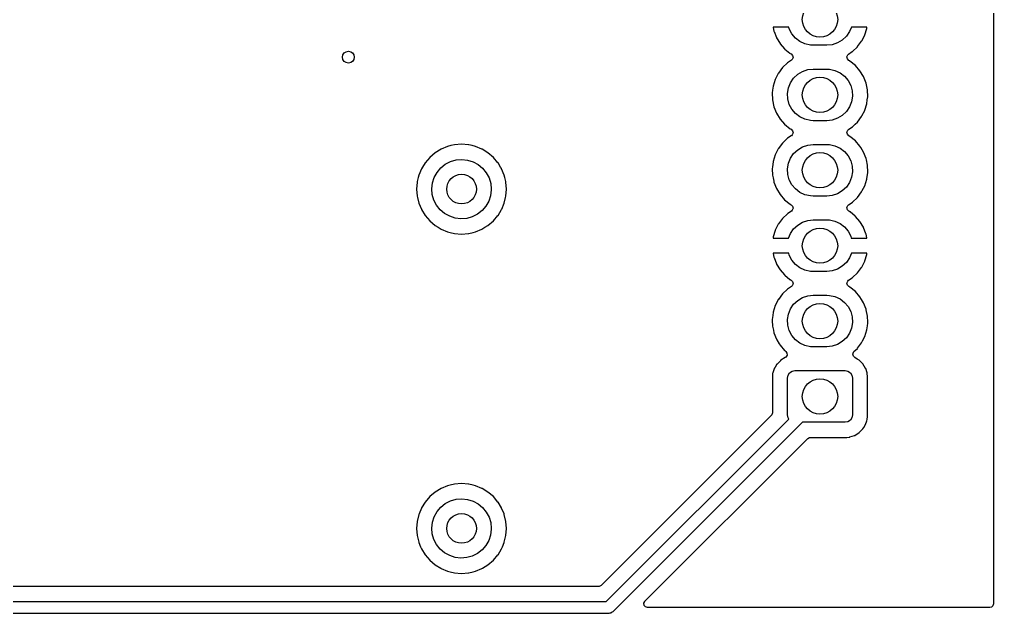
# Model space of a CAD drawing. Extents: x 61 to 228, y -146 to -45.
# Drawn here: x 195.3 to 228.09, y -145.74 to -125.73 of the extents above; entities that cross this region are included whole.
import ezdxf

# ---------------------------------------------------------------- set-up
doc = ezdxf.new("R2010")
doc.units = 0
doc.layers.add('BLACK', color=7, linetype='CONTINUOUS')

msp = doc.modelspace()

# ---------------------------------------------------------------- linework, layer by layer
at = {"layer": 'BLACK', "linetype": 'CONTINUOUS'}
for p, q in [((228.091, -46.9365), (228.091, -145.415)), ((220.675, -125.988), (220.673, -125.999)), ((220.673, -125.999), (220.699, -126.122)), ((220.688, -125.984), (220.675, -125.988)), ((221.198, -125.984), (220.688, -125.984)), ((220.699, -126.122), (220.702, -126.132)), ((220.702, -126.132), (220.784, -126.34)), ((221.216, -126.05), (221.198, -125.984)), ((221.304, -126.216), (221.216, -126.05)), ((221.425, -126.36), (221.304, -126.216)), ((223.243, -126.138), (223.138, -126.294)), ((223.305, -125.984), (223.243, -126.138)), ((223.814, -125.984), (223.305, -125.984)), ((223.758, -126.245), (223.824, -126.032)), ((223.827, -125.988), (223.814, -125.984)), ((223.824, -126.032), (223.826, -126.022)), ((223.826, -126.022), (223.829, -126.002)), ((223.829, -126.002), (223.827, -125.988)), ((220.784, -126.34), (220.789, -126.349)), ((220.789, -126.349), (220.905, -126.54)), ((220.905, -126.54), (220.911, -126.549)), ((220.911, -126.549), (221.057, -126.717)), ((221.574, -126.474), (221.425, -126.36)), ((221.745, -126.554), (221.574, -126.474)), ((221.928, -126.595), (221.745, -126.554)), ((222.84, -126.52), (222.662, -126.58)), ((223.001, -126.423), (222.84, -126.52)), ((223.138, -126.294), (223.001, -126.423)), ((223.514, -126.642), (223.647, -126.463)), ((223.647, -126.463), (223.653, -126.454)), ((223.653, -126.454), (223.754, -126.255)), ((223.754, -126.255), (223.758, -126.245)), ((221.057, -126.717), (221.065, -126.725)), ((221.065, -126.725), (221.238, -126.866)), ((221.238, -126.866), (221.246, -126.872)), ((221.246, -126.872), (221.279, -126.891)), ((222.025, -126.6), (221.928, -126.595)), ((222.475, -126.6), (222.025, -126.6)), ((222.662, -126.58), (222.475, -126.6)), ((223.213, -126.894), (223.337, -126.811)), ((223.337, -126.811), (223.345, -126.804)), ((223.345, -126.804), (223.507, -126.65)), ((223.507, -126.65), (223.514, -126.642)), ((221.158, -127.192), (220.989, -127.353)), ((221.22, -127.15), (221.158, -127.192)), ((221.287, -127.105), (221.22, -127.15)), ((221.279, -126.891), (221.328, -126.942)), ((221.316, -127.078), (221.287, -127.105)), ((221.342, -127.012), (221.316, -127.078)), ((221.328, -126.942), (221.342, -127.012)), ((223.158, -126.988), (223.184, -126.922)), ((223.172, -127.057), (223.158, -126.988)), ((223.221, -127.108), (223.172, -127.057)), ((223.184, -126.922), (223.213, -126.894)), ((223.254, -127.127), (223.221, -127.108)), ((223.259, -127.13), (223.254, -127.127)), ((223.254, -127.127), (223.254, -127.127)), ((223.44, -127.278), (223.259, -127.13)), ((220.989, -127.353), (220.849, -127.541)), ((221.499, -127.577), (221.66, -127.48)), ((221.66, -127.48), (221.838, -127.42)), ((221.838, -127.42), (222.025, -127.4)), ((222.025, -127.4), (222.475, -127.4)), ((222.475, -127.4), (222.572, -127.405)), ((222.572, -127.405), (222.755, -127.446)), ((222.755, -127.446), (222.926, -127.526)), ((222.926, -127.526), (223.075, -127.64)), ((223.593, -127.455), (223.44, -127.278)), ((223.714, -127.655), (223.593, -127.455)), ((220.743, -127.749), (220.674, -127.973)), ((220.789, -127.66), (220.743, -127.749)), ((220.847, -127.546), (220.789, -127.66)), ((220.849, -127.541), (220.847, -127.546)), ((220.847, -127.546), (220.847, -127.546)), ((221.187, -128.036), (221.257, -127.862)), ((221.257, -127.862), (221.362, -127.706)), ((221.362, -127.706), (221.499, -127.577)), ((223.075, -127.64), (223.196, -127.784)), ((223.196, -127.784), (223.284, -127.95)), ((223.8, -127.872), (223.714, -127.655)), ((220.656, -128.107), (220.643, -128.205)), ((220.673, -127.978), (220.656, -128.107)), ((220.674, -127.973), (220.673, -127.978)), ((220.673, -127.978), (220.673, -127.978)), ((221.156, -128.221), (221.187, -128.036)), ((223.284, -127.95), (223.334, -128.131)), ((223.334, -128.131), (223.344, -128.319)), ((223.848, -128.101), (223.8, -127.872)), ((223.857, -128.335), (223.848, -128.101)), ((220.643, -128.205), (220.652, -128.439)), ((220.652, -128.439), (220.7, -128.668)), ((221.166, -128.409), (221.156, -128.221)), ((221.216, -128.59), (221.166, -128.409)), ((223.313, -128.504), (223.243, -128.678)), ((223.344, -128.319), (223.313, -128.504)), ((223.826, -128.567), (223.843, -128.439)), ((223.843, -128.439), (223.856, -128.34)), ((223.856, -128.34), (223.857, -128.335)), ((223.856, -128.34), (223.856, -128.34)), ((220.7, -128.668), (220.786, -128.885)), ((221.304, -128.756), (221.216, -128.59)), ((221.425, -128.9), (221.304, -128.756)), ((223.138, -128.834), (223.001, -128.963)), ((223.243, -128.678), (223.138, -128.834)), ((223.664, -128.974), (223.754, -128.795)), ((223.754, -128.795), (223.757, -128.79)), ((223.754, -128.795), (223.754, -128.795)), ((223.757, -128.79), (223.826, -128.567)), ((220.786, -128.885), (220.907, -129.085)), ((220.907, -129.085), (221.06, -129.262)), ((221.574, -129.014), (221.425, -128.9)), ((221.745, -129.094), (221.574, -129.014)), ((221.928, -129.135), (221.745, -129.094)), ((222.025, -129.14), (221.928, -129.135)), ((222.475, -129.14), (222.025, -129.14)), ((222.662, -129.12), (222.475, -129.14)), ((222.84, -129.06), (222.662, -129.12)), ((223.001, -128.963), (222.84, -129.06)), ((223.511, -129.187), (223.651, -128.999)), ((223.651, -128.999), (223.664, -128.974)), ((221.06, -129.262), (221.241, -129.41)), ((221.241, -129.41), (221.246, -129.413)), ((221.246, -129.413), (221.246, -129.413)), ((221.246, -129.413), (221.279, -129.431)), ((221.279, -129.431), (221.328, -129.482)), ((221.328, -129.482), (221.342, -129.552)), ((223.158, -129.528), (223.184, -129.462)), ((223.184, -129.462), (223.213, -129.435)), ((223.213, -129.435), (223.255, -129.407)), ((223.255, -129.407), (223.342, -129.348)), ((223.342, -129.348), (223.358, -129.333)), ((223.358, -129.333), (223.432, -129.262)), ((223.432, -129.262), (223.511, -129.187)), ((221.158, -129.732), (220.989, -129.893)), ((221.281, -129.649), (221.158, -129.732)), ((221.287, -129.645), (221.281, -129.649)), ((221.316, -129.618), (221.287, -129.645)), ((221.342, -129.552), (221.316, -129.618)), ((223.172, -129.598), (223.158, -129.528)), ((223.221, -129.649), (223.172, -129.598)), ((223.254, -129.667), (223.221, -129.649)), ((223.259, -129.67), (223.254, -129.667)), ((223.254, -129.667), (223.254, -129.667)), ((223.44, -129.818), (223.259, -129.67)), ((223.593, -129.995), (223.44, -129.818)), ((209.494, -130.099), (209.3, -130.218)), ((209.498, -130.097), (209.494, -130.099)), ((209.503, -130.095), (209.498, -130.097)), ((209.713, -130.008), (209.503, -130.095)), ((209.503, -130.095), (209.503, -130.095)), ((209.717, -130.006), (209.713, -130.008)), ((209.713, -130.008), (209.713, -130.008)), ((209.825, -129.98), (209.717, -130.006)), ((209.943, -129.952), (209.825, -129.98)), ((209.948, -129.95), (209.943, -129.952)), ((209.943, -129.952), (209.943, -129.952)), ((210.185, -129.932), (209.948, -129.95)), ((210.422, -129.95), (210.185, -129.932)), ((210.427, -129.952), (210.422, -129.95)), ((210.545, -129.98), (210.427, -129.952)), ((210.427, -129.952), (210.427, -129.952)), ((210.653, -130.006), (210.545, -129.98)), ((210.657, -130.008), (210.653, -130.006)), ((210.867, -130.095), (210.657, -130.008)), ((210.657, -130.008), (210.657, -130.008)), ((210.872, -130.097), (210.867, -130.095)), ((210.867, -130.095), (210.867, -130.095)), ((210.876, -130.099), (210.872, -130.097)), ((211.07, -130.218), (210.876, -130.099)), ((220.847, -130.086), (220.789, -130.2)), ((220.849, -130.081), (220.847, -130.086)), ((220.847, -130.086), (220.847, -130.086)), ((220.947, -129.95), (220.849, -130.081)), ((220.986, -129.898), (220.947, -129.95)), ((220.989, -129.893), (220.986, -129.898)), ((221.362, -130.246), (221.499, -130.117)), ((221.499, -130.117), (221.66, -130.02)), ((221.66, -130.02), (221.838, -129.96)), ((221.838, -129.96), (222.025, -129.94)), ((222.025, -129.94), (222.475, -129.94)), ((222.475, -129.94), (222.572, -129.945)), ((222.572, -129.945), (222.755, -129.986)), ((222.755, -129.986), (222.926, -130.066)), ((222.926, -130.066), (223.075, -130.18)), ((223.596, -129.999), (223.593, -129.995)), ((223.624, -130.047), (223.596, -129.999)), ((223.596, -129.999), (223.596, -129.999)), ((223.714, -130.195), (223.624, -130.047)), ((209.115, -130.375), (208.961, -130.556)), ((209.296, -130.221), (209.115, -130.375)), ((209.3, -130.218), (209.296, -130.221)), ((209.3, -130.218), (209.3, -130.218)), ((209.81, -130.518), (209.998, -130.463)), ((209.998, -130.463), (210.192, -130.445)), ((210.192, -130.445), (210.386, -130.465)), ((210.386, -130.465), (210.573, -130.523)), ((211.074, -130.221), (211.07, -130.218)), ((211.07, -130.218), (211.07, -130.218)), ((211.255, -130.375), (211.074, -130.221)), ((211.409, -130.556), (211.255, -130.375)), ((220.743, -130.29), (220.674, -130.513)), ((220.789, -130.2), (220.743, -130.29)), ((221.187, -130.576), (221.257, -130.402)), ((221.257, -130.402), (221.362, -130.246)), ((223.075, -130.18), (223.196, -130.324)), ((223.196, -130.324), (223.284, -130.49)), ((223.284, -130.49), (223.334, -130.671)), ((223.8, -130.412), (223.714, -130.195)), ((223.801, -130.418), (223.8, -130.412)), ((223.811, -130.462), (223.801, -130.418)), ((223.801, -130.418), (223.801, -130.418)), ((223.848, -130.641), (223.811, -130.462)), ((208.835, -130.763), (208.748, -130.973)), ((208.837, -130.758), (208.835, -130.763)), ((208.835, -130.763), (208.835, -130.763)), ((208.873, -130.7), (208.837, -130.758)), ((208.958, -130.56), (208.873, -130.7)), ((208.961, -130.556), (208.958, -130.56)), ((208.958, -130.56), (208.958, -130.56)), ((209.36, -130.88), (209.485, -130.731)), ((209.485, -130.731), (209.637, -130.608)), ((209.637, -130.608), (209.81, -130.518)), ((210.573, -130.523), (210.744, -130.616)), ((210.744, -130.616), (210.895, -130.74)), ((210.895, -130.74), (211.018, -130.892)), ((211.412, -130.56), (211.409, -130.556)), ((211.497, -130.7), (211.412, -130.56)), ((211.412, -130.56), (211.412, -130.56)), ((211.525, -130.745), (211.497, -130.7)), ((211.533, -130.758), (211.525, -130.745)), ((211.535, -130.763), (211.533, -130.758)), ((211.622, -130.973), (211.535, -130.763)), ((211.535, -130.763), (211.535, -130.763)), ((220.649, -130.7), (220.643, -130.745)), ((220.643, -130.745), (220.643, -130.75)), ((220.643, -130.75), (220.644, -130.763)), ((220.643, -130.75), (220.643, -130.75)), ((220.644, -130.763), (220.652, -130.979)), ((220.673, -130.518), (220.649, -130.7)), ((220.674, -130.513), (220.673, -130.518)), ((220.673, -130.518), (220.673, -130.518)), ((221.156, -130.761), (221.187, -130.576)), ((221.166, -130.949), (221.156, -130.761)), ((223.334, -130.671), (223.344, -130.859)), ((223.857, -130.875), (223.848, -130.641)), ((208.727, -131.058), (208.695, -131.187)), ((208.746, -130.977), (208.727, -131.058)), ((208.748, -130.973), (208.746, -130.977)), ((209.207, -131.237), (209.266, -131.051)), ((209.266, -131.051), (209.36, -130.88)), ((211.018, -130.892), (211.11, -131.064)), ((211.11, -131.064), (211.166, -131.251)), ((211.624, -130.977), (211.622, -130.973)), ((211.643, -131.058), (211.624, -130.977)), ((211.675, -131.187), (211.643, -131.058)), ((220.652, -130.979), (220.669, -131.063)), ((220.669, -131.063), (220.694, -131.182)), ((221.216, -131.13), (221.166, -130.949)), ((221.304, -131.296), (221.216, -131.13)), ((223.313, -131.044), (223.243, -131.218)), ((223.344, -130.859), (223.313, -131.044)), ((223.757, -131.331), (223.826, -131.107)), ((223.826, -131.107), (223.827, -131.102)), ((223.827, -131.102), (223.856, -130.88)), ((223.856, -130.88), (223.857, -130.875)), ((223.856, -130.88), (223.856, -130.88)), ((208.69, -131.208), (208.672, -131.445)), ((208.672, -131.445), (208.69, -131.682)), ((208.695, -131.187), (208.69, -131.208)), ((209.185, -131.431), (209.207, -131.237)), ((209.201, -131.626), (209.185, -131.431)), ((211.185, -131.473), (211.16, -131.667)), ((211.166, -131.251), (211.185, -131.445)), ((211.185, -131.445), (211.185, -131.473)), ((211.68, -131.208), (211.675, -131.187)), ((211.698, -131.445), (211.68, -131.208)), ((211.68, -131.682), (211.698, -131.445)), ((220.694, -131.182), (220.7, -131.208)), ((220.7, -131.208), (220.786, -131.425)), ((220.786, -131.425), (220.907, -131.625)), ((221.425, -131.44), (221.304, -131.296)), ((221.574, -131.554), (221.425, -131.44)), ((223.138, -131.374), (223.001, -131.503)), ((223.243, -131.218), (223.138, -131.374)), ((223.675, -131.491), (223.754, -131.335)), ((223.754, -131.335), (223.757, -131.331)), ((223.754, -131.335), (223.754, -131.335)), ((208.69, -131.682), (208.692, -131.687)), ((208.692, -131.687), (208.692, -131.687)), ((208.692, -131.687), (208.702, -131.73)), ((208.702, -131.73), (208.746, -131.913)), ((209.255, -131.813), (209.201, -131.626)), ((211.16, -131.667), (211.099, -131.852)), ((211.624, -131.913), (211.668, -131.73)), ((211.668, -131.73), (211.678, -131.687)), ((211.678, -131.687), (211.68, -131.682)), ((211.678, -131.687), (211.678, -131.687)), ((220.907, -131.625), (221.06, -131.802)), ((221.745, -131.634), (221.574, -131.554)), ((221.928, -131.675), (221.745, -131.634)), ((222.025, -131.68), (221.928, -131.675)), ((222.475, -131.68), (222.025, -131.68)), ((222.662, -131.66), (222.475, -131.68)), ((222.84, -131.6), (222.662, -131.66)), ((223.001, -131.503), (222.84, -131.6)), ((223.342, -131.888), (223.511, -131.727)), ((223.511, -131.727), (223.651, -131.539)), ((223.651, -131.539), (223.675, -131.491)), ((208.746, -131.913), (208.748, -131.917)), ((208.748, -131.917), (208.748, -131.917)), ((208.748, -131.917), (208.832, -132.121)), ((208.832, -132.121), (208.837, -132.132)), ((209.344, -131.987), (209.255, -131.813)), ((209.466, -132.14), (209.344, -131.987)), ((211.002, -132.021), (210.875, -132.169)), ((211.099, -131.852), (211.002, -132.021)), ((211.533, -132.132), (211.538, -132.121)), ((211.538, -132.121), (211.622, -131.917)), ((211.622, -131.917), (211.624, -131.913)), ((211.622, -131.917), (211.622, -131.917)), ((221.06, -131.802), (221.241, -131.95)), ((221.241, -131.95), (221.246, -131.953)), ((221.246, -131.953), (221.246, -131.953)), ((221.246, -131.953), (221.279, -131.972)), ((221.279, -131.972), (221.328, -132.023)), ((221.342, -132.092), (221.316, -132.158)), ((221.328, -132.023), (221.342, -132.092)), ((223.158, -132.068), (223.184, -132.002)), ((223.172, -132.138), (223.158, -132.068)), ((223.184, -132.002), (223.213, -131.975)), ((223.213, -131.975), (223.299, -131.917)), ((223.299, -131.917), (223.342, -131.888)), ((208.837, -132.132), (208.839, -132.136)), ((208.839, -132.136), (208.958, -132.33)), ((208.958, -132.33), (208.958, -132.33)), ((208.958, -132.33), (208.961, -132.334)), ((208.961, -132.334), (209.115, -132.515)), ((209.614, -132.266), (209.466, -132.14)), ((209.785, -132.361), (209.614, -132.266)), ((209.97, -132.422), (209.785, -132.361)), ((210.164, -132.445), (209.97, -132.422)), ((210.359, -132.43), (210.164, -132.445)), ((210.547, -132.377), (210.359, -132.43)), ((210.721, -132.289), (210.547, -132.377)), ((210.875, -132.169), (210.721, -132.289)), ((211.255, -132.515), (211.409, -132.334)), ((211.409, -132.334), (211.412, -132.33)), ((211.412, -132.33), (211.531, -132.136)), ((211.412, -132.33), (211.412, -132.33)), ((211.531, -132.136), (211.533, -132.132)), ((220.986, -132.438), (220.853, -132.617)), ((220.993, -132.43), (220.986, -132.438)), ((221.155, -132.276), (220.993, -132.43)), ((221.163, -132.269), (221.155, -132.276)), ((221.287, -132.186), (221.163, -132.269)), ((221.316, -132.158), (221.287, -132.186)), ((223.221, -132.189), (223.172, -132.138)), ((223.254, -132.208), (223.221, -132.189)), ((223.262, -132.214), (223.254, -132.208)), ((223.435, -132.355), (223.262, -132.214)), ((223.443, -132.363), (223.435, -132.355)), ((223.589, -132.531), (223.443, -132.363)), ((209.115, -132.515), (209.296, -132.669)), ((209.296, -132.669), (209.3, -132.672)), ((209.3, -132.672), (209.3, -132.672)), ((209.3, -132.672), (209.396, -132.731)), ((209.396, -132.731), (209.498, -132.793)), ((210.872, -132.793), (210.974, -132.731)), ((210.974, -132.731), (211.07, -132.672)), ((211.07, -132.672), (211.074, -132.669)), ((211.07, -132.672), (211.07, -132.672)), ((211.074, -132.669), (211.255, -132.515)), ((220.847, -132.626), (220.746, -132.825)), ((220.853, -132.617), (220.847, -132.626)), ((221.362, -132.786), (221.499, -132.657)), ((221.499, -132.657), (221.66, -132.56)), ((221.66, -132.56), (221.838, -132.5)), ((221.838, -132.5), (222.025, -132.48)), ((222.025, -132.48), (222.475, -132.48)), ((222.475, -132.48), (222.572, -132.485)), ((222.572, -132.485), (222.755, -132.526)), ((222.755, -132.526), (222.926, -132.606)), ((222.926, -132.606), (223.075, -132.72)), ((223.075, -132.72), (223.196, -132.864)), ((223.595, -132.54), (223.589, -132.531)), ((223.711, -132.731), (223.595, -132.54)), ((223.716, -132.74), (223.711, -132.731)), ((223.798, -132.948), (223.716, -132.74)), ((209.498, -132.793), (209.503, -132.795)), ((209.503, -132.795), (209.503, -132.795)), ((209.503, -132.795), (209.713, -132.882)), ((209.713, -132.882), (209.717, -132.884)), ((209.717, -132.884), (209.798, -132.903)), ((209.798, -132.903), (209.943, -132.938)), ((209.943, -132.938), (209.943, -132.938)), ((209.943, -132.938), (209.948, -132.94)), ((209.948, -132.94), (210.185, -132.958)), ((210.185, -132.958), (210.422, -132.94)), ((210.422, -132.94), (210.427, -132.938)), ((210.427, -132.938), (210.572, -132.903)), ((210.427, -132.938), (210.427, -132.938)), ((210.572, -132.903), (210.653, -132.884)), ((210.653, -132.884), (210.657, -132.882)), ((210.657, -132.882), (210.867, -132.795)), ((210.867, -132.795), (210.872, -132.793)), ((210.867, -132.795), (210.867, -132.795)), ((220.674, -133.058), (220.671, -133.078)), ((220.671, -133.078), (220.673, -133.092)), ((220.673, -133.092), (220.686, -133.096)), ((220.676, -133.048), (220.674, -133.058)), ((220.742, -132.835), (220.676, -133.048)), ((220.686, -133.096), (221.195, -133.096)), ((220.746, -132.825), (220.742, -132.835)), ((221.195, -133.096), (221.257, -132.942)), ((221.257, -132.942), (221.362, -132.786)), ((223.196, -132.864), (223.284, -133.03)), ((223.284, -133.03), (223.302, -133.096)), ((223.302, -133.096), (223.812, -133.096)), ((223.801, -132.958), (223.798, -132.948)), ((223.827, -133.081), (223.801, -132.958)), ((223.812, -133.096), (223.825, -133.092)), ((223.825, -133.092), (223.827, -133.081)), ((220.675, -133.608), (220.673, -133.619)), ((220.673, -133.619), (220.699, -133.742)), ((220.688, -133.604), (220.675, -133.608)), ((221.198, -133.604), (220.688, -133.604)), ((220.699, -133.742), (220.702, -133.752)), ((220.702, -133.752), (220.784, -133.96)), ((221.216, -133.67), (221.198, -133.604)), ((221.304, -133.836), (221.216, -133.67)), ((223.243, -133.758), (223.138, -133.914)), ((223.305, -133.604), (223.243, -133.758)), ((223.814, -133.604), (223.305, -133.604)), ((223.758, -133.865), (223.824, -133.652)), ((223.827, -133.608), (223.814, -133.604)), ((223.824, -133.652), (223.826, -133.642)), ((223.826, -133.642), (223.829, -133.622)), ((223.829, -133.622), (223.827, -133.608)), ((220.784, -133.96), (220.789, -133.969)), ((220.789, -133.969), (220.905, -134.16)), ((221.425, -133.98), (221.304, -133.836)), ((221.574, -134.094), (221.425, -133.98)), ((221.745, -134.174), (221.574, -134.094)), ((223.001, -134.043), (222.84, -134.14)), ((223.138, -133.914), (223.001, -134.043)), ((223.514, -134.262), (223.647, -134.083)), ((223.647, -134.083), (223.653, -134.074)), ((223.653, -134.074), (223.754, -133.875)), ((223.754, -133.875), (223.758, -133.865)), ((220.905, -134.16), (220.911, -134.169)), ((220.911, -134.169), (221.057, -134.337)), ((221.057, -134.337), (221.065, -134.345)), ((221.065, -134.345), (221.238, -134.486)), ((221.928, -134.215), (221.745, -134.174)), ((222.025, -134.22), (221.928, -134.215)), ((222.475, -134.22), (222.025, -134.22)), ((222.662, -134.2), (222.475, -134.22)), ((222.84, -134.14), (222.662, -134.2)), ((223.337, -134.431), (223.345, -134.424)), ((223.345, -134.424), (223.507, -134.27)), ((223.507, -134.27), (223.514, -134.262)), ((221.287, -134.725), (221.22, -134.77)), ((221.238, -134.486), (221.246, -134.492)), ((221.246, -134.492), (221.279, -134.511)), ((221.279, -134.511), (221.328, -134.562)), ((221.316, -134.698), (221.287, -134.725)), ((221.342, -134.632), (221.316, -134.698)), ((221.328, -134.562), (221.342, -134.632)), ((223.158, -134.608), (223.184, -134.542)), ((223.172, -134.677), (223.158, -134.608)), ((223.221, -134.728), (223.172, -134.677)), ((223.184, -134.542), (223.213, -134.514)), ((223.213, -134.514), (223.337, -134.431)), ((223.254, -134.747), (223.221, -134.728)), ((223.259, -134.75), (223.254, -134.747)), ((223.254, -134.747), (223.254, -134.747)), ((223.44, -134.898), (223.259, -134.75)), ((220.989, -134.973), (220.849, -135.161)), ((221.158, -134.812), (220.989, -134.973)), ((221.22, -134.77), (221.158, -134.812)), ((221.66, -135.1), (221.838, -135.04)), ((221.838, -135.04), (222.025, -135.02)), ((222.025, -135.02), (222.475, -135.02)), ((222.475, -135.02), (222.572, -135.025)), ((222.572, -135.025), (222.755, -135.066)), ((222.755, -135.066), (222.926, -135.146)), ((223.593, -135.075), (223.44, -134.898)), ((223.596, -135.079), (223.593, -135.075)), ((223.649, -135.168), (223.596, -135.079)), ((223.596, -135.079), (223.596, -135.079)), ((220.743, -135.369), (220.674, -135.593)), ((220.788, -135.282), (220.743, -135.369)), ((220.847, -135.166), (220.788, -135.282)), ((220.849, -135.161), (220.847, -135.166)), ((220.847, -135.166), (220.847, -135.166)), ((221.257, -135.482), (221.362, -135.326)), ((221.362, -135.326), (221.499, -135.197)), ((221.499, -135.197), (221.66, -135.1)), ((222.926, -135.146), (223.075, -135.26)), ((223.075, -135.26), (223.196, -135.404)), ((223.196, -135.404), (223.284, -135.57)), ((223.714, -135.275), (223.649, -135.168)), ((223.8, -135.492), (223.714, -135.275)), ((220.673, -135.598), (220.649, -135.777)), ((220.674, -135.593), (220.673, -135.598)), ((220.673, -135.598), (220.673, -135.598)), ((221.156, -135.841), (221.187, -135.656)), ((221.187, -135.656), (221.257, -135.482)), ((223.284, -135.57), (223.334, -135.751)), ((223.801, -135.498), (223.8, -135.492)), ((223.804, -135.509), (223.801, -135.498)), ((223.801, -135.498), (223.801, -135.498)), ((223.848, -135.721), (223.804, -135.509)), ((223.848, -135.727), (223.848, -135.721)), ((223.856, -135.927), (223.848, -135.727)), ((220.649, -135.777), (220.643, -135.825)), ((220.643, -135.825), (220.643, -135.83)), ((220.643, -135.83), (220.643, -135.83)), ((220.643, -135.83), (220.645, -135.871)), ((220.645, -135.871), (220.652, -136.059)), ((220.652, -136.059), (220.653, -136.064)), ((221.166, -136.029), (221.156, -135.841)), ((221.216, -136.21), (221.166, -136.029)), ((223.344, -135.939), (223.313, -136.124)), ((223.334, -135.751), (223.344, -135.939)), ((223.826, -136.187), (223.844, -136.054)), ((223.844, -136.054), (223.856, -135.96)), ((223.857, -135.955), (223.856, -135.927)), ((223.856, -135.96), (223.857, -135.955)), ((223.856, -135.96), (223.856, -135.96)), ((220.653, -136.064), (220.681, -136.199)), ((220.681, -136.199), (220.7, -136.288)), ((220.7, -136.288), (220.786, -136.505)), ((221.304, -136.376), (221.216, -136.21)), ((221.425, -136.52), (221.304, -136.376)), ((223.243, -136.298), (223.138, -136.454)), ((223.313, -136.124), (223.243, -136.298)), ((223.757, -136.41), (223.826, -136.187)), ((220.786, -136.505), (220.796, -136.522)), ((220.796, -136.522), (220.88, -136.661)), ((220.88, -136.661), (220.907, -136.705)), ((220.907, -136.705), (221.06, -136.882)), ((221.574, -136.634), (221.425, -136.52)), ((221.745, -136.714), (221.574, -136.634)), ((221.928, -136.755), (221.745, -136.714)), ((222.84, -136.68), (222.662, -136.74)), ((223.001, -136.583), (222.84, -136.68)), ((223.138, -136.454), (223.001, -136.583)), ((223.511, -136.807), (223.651, -136.619)), ((223.651, -136.619), (223.681, -136.559)), ((223.681, -136.559), (223.754, -136.415)), ((223.754, -136.415), (223.757, -136.41)), ((223.754, -136.415), (223.754, -136.415)), ((221.06, -136.882), (221.075, -136.894)), ((221.075, -136.894), (221.098, -136.912)), ((221.098, -136.912), (221.138, -136.971)), ((221.14, -137.042), (221.103, -137.103)), ((221.138, -136.971), (221.14, -137.042)), ((222.025, -136.76), (221.928, -136.755)), ((222.475, -136.76), (222.025, -136.76)), ((222.662, -136.74), (222.475, -136.76)), ((223.355, -137.008), (223.376, -136.94)), ((223.375, -137.077), (223.355, -137.008)), ((223.376, -136.94), (223.394, -136.918)), ((223.394, -136.918), (223.507, -136.81)), ((223.507, -136.81), (223.511, -136.807)), ((223.507, -136.81), (223.507, -136.81)), ((220.802, -137.343), (220.739, -137.445)), ((220.806, -137.337), (220.802, -137.343)), ((220.802, -137.343), (220.802, -137.343)), ((220.917, -137.225), (220.806, -137.337)), ((220.925, -137.217), (220.917, -137.225)), ((220.931, -137.212), (220.925, -137.217)), ((221.081, -137.118), (220.931, -137.212)), ((221.103, -137.103), (221.081, -137.118)), ((221.081, -137.118), (221.081, -137.118)), ((223.419, -137.116), (223.375, -137.077)), ((223.418, -137.118), (223.419, -137.116)), ((223.506, -137.172), (223.418, -137.118)), ((223.568, -137.211), (223.506, -137.172)), ((223.693, -137.336), (223.568, -137.211)), ((223.787, -137.486), (223.693, -137.336)), ((220.654, -137.687), (220.647, -137.76)), ((220.657, -137.662), (220.654, -137.687)), ((220.663, -137.637), (220.657, -137.655)), ((220.657, -137.655), (220.657, -137.662)), ((220.657, -137.662), (220.657, -137.662)), ((220.711, -137.494), (220.663, -137.637)), ((220.713, -137.487), (220.711, -137.494)), ((220.739, -137.445), (220.713, -137.487)), ((221.174, -137.714), (221.228, -137.633)), ((221.228, -137.633), (221.309, -137.579)), ((221.309, -137.579), (221.405, -137.56)), ((221.405, -137.56), (223.095, -137.56)), ((223.095, -137.56), (223.191, -137.579)), ((223.191, -137.579), (223.272, -137.633)), ((223.272, -137.633), (223.326, -137.714)), ((223.789, -137.493), (223.787, -137.486)), ((223.837, -137.638), (223.789, -137.493)), ((223.843, -137.654), (223.837, -137.638)), ((223.843, -137.661), (223.843, -137.654)), ((223.853, -137.754), (223.843, -137.661)), ((223.843, -137.661), (223.843, -137.661)), ((220.647, -137.76), (220.647, -138.979)), ((221.155, -137.81), (221.174, -137.714)), ((221.155, -139.05), (221.155, -137.81)), ((223.326, -137.714), (223.345, -137.81)), ((223.345, -137.81), (223.345, -139.05)), ((223.853, -137.76), (223.853, -137.754)), ((223.853, -139.1), (223.853, -137.76)), ((220.647, -138.979), (220.626, -139.047)), ((220.61, -139.068), (214.881, -144.797)), ((215.055, -145.342), (221.205, -139.192)), ((221.663, -139.3), (215.279, -145.684)), ((220.626, -139.047), (220.61, -139.068)), ((221.174, -139.146), (221.155, -139.05)), ((221.205, -139.192), (221.174, -139.146)), ((223.095, -139.3), (221.663, -139.3)), ((223.191, -139.281), (223.095, -139.3)), ((223.272, -139.227), (223.191, -139.281)), ((223.326, -139.146), (223.272, -139.227)), ((223.345, -139.05), (223.326, -139.146)), ((223.787, -139.373), (223.826, -139.255)), ((223.826, -139.255), (223.841, -139.211)), ((223.841, -139.211), (223.843, -139.205)), ((223.841, -139.211), (223.841, -139.211)), ((223.843, -139.205), (223.853, -139.1)), ((223.419, -139.742), (223.569, -139.648)), ((223.569, -139.648), (223.694, -139.523)), ((223.694, -139.523), (223.726, -139.473)), ((223.726, -139.473), (223.783, -139.379)), ((223.783, -139.379), (223.787, -139.373)), ((223.783, -139.379), (223.783, -139.379)), ((216.356, -145.326), (221.837, -139.845)), ((221.837, -139.845), (221.899, -139.811)), ((221.899, -139.811), (221.926, -139.808)), ((221.926, -139.808), (223.145, -139.808)), ((223.145, -139.808), (223.149, -139.808)), ((223.149, -139.808), (223.244, -139.798)), ((223.149, -139.808), (223.149, -139.808)), ((223.244, -139.798), (223.244, -139.798)), ((223.244, -139.798), (223.251, -139.798)), ((223.251, -139.798), (223.258, -139.795)), ((223.258, -139.795), (223.412, -139.744)), ((223.258, -139.795), (223.258, -139.795)), ((223.412, -139.744), (223.419, -139.742)), ((209.494, -141.529), (209.3, -141.648)), ((209.498, -141.527), (209.494, -141.529)), ((209.503, -141.525), (209.498, -141.527)), ((209.713, -141.438), (209.503, -141.525)), ((209.503, -141.525), (209.503, -141.525)), ((209.717, -141.436), (209.713, -141.438)), ((209.713, -141.438), (209.713, -141.438)), ((209.798, -141.417), (209.717, -141.436)), ((209.943, -141.382), (209.798, -141.417)), ((209.948, -141.38), (209.943, -141.382)), ((209.943, -141.382), (209.943, -141.382)), ((210.185, -141.362), (209.948, -141.38)), ((210.422, -141.38), (210.185, -141.362)), ((210.427, -141.382), (210.422, -141.38)), ((210.572, -141.417), (210.427, -141.382)), ((210.427, -141.382), (210.427, -141.382)), ((210.653, -141.436), (210.572, -141.417)), ((210.657, -141.438), (210.653, -141.436)), ((210.867, -141.525), (210.657, -141.438)), ((210.657, -141.438), (210.657, -141.438)), ((210.872, -141.527), (210.867, -141.525)), ((210.867, -141.525), (210.867, -141.525)), ((210.876, -141.529), (210.872, -141.527)), ((211.07, -141.648), (210.876, -141.529)), ((209.115, -141.805), (208.961, -141.986)), ((209.296, -141.651), (209.115, -141.805)), ((209.3, -141.648), (209.296, -141.651)), ((209.3, -141.648), (209.3, -141.648)), ((209.637, -142.038), (209.81, -141.948)), ((209.81, -141.948), (209.998, -141.893)), ((209.998, -141.893), (210.192, -141.875)), ((210.192, -141.875), (210.386, -141.895)), ((210.386, -141.895), (210.573, -141.953)), ((210.573, -141.953), (210.744, -142.046)), ((211.074, -141.651), (211.07, -141.648)), ((211.07, -141.648), (211.07, -141.648)), ((211.255, -141.805), (211.074, -141.651)), ((211.409, -141.986), (211.255, -141.805)), ((208.835, -142.193), (208.754, -142.387)), ((208.837, -142.188), (208.835, -142.193)), ((208.835, -142.193), (208.835, -142.193)), ((208.839, -142.184), (208.837, -142.188)), ((208.958, -141.99), (208.839, -142.184)), ((208.961, -141.986), (208.958, -141.99)), ((208.958, -141.99), (208.958, -141.99)), ((209.36, -142.31), (209.485, -142.161)), ((209.485, -142.161), (209.637, -142.038)), ((210.744, -142.046), (210.895, -142.17)), ((210.895, -142.17), (211.018, -142.322)), ((211.412, -141.99), (211.409, -141.986)), ((211.531, -142.184), (211.412, -141.99)), ((211.412, -141.99), (211.412, -141.99)), ((211.533, -142.188), (211.531, -142.184)), ((211.535, -142.193), (211.533, -142.188)), ((211.616, -142.387), (211.535, -142.193)), ((211.535, -142.193), (211.535, -142.193)), ((208.746, -142.407), (208.69, -142.638)), ((208.754, -142.387), (208.746, -142.407)), ((209.207, -142.667), (209.266, -142.481)), ((209.266, -142.481), (209.36, -142.31)), ((211.018, -142.322), (211.11, -142.494)), ((211.11, -142.494), (211.166, -142.681)), ((211.624, -142.407), (211.616, -142.387)), ((211.68, -142.638), (211.624, -142.407)), ((208.69, -142.638), (208.672, -142.875)), ((208.672, -142.875), (208.69, -143.112)), ((209.185, -142.861), (209.207, -142.667)), ((209.201, -143.056), (209.185, -142.861)), ((211.185, -142.903), (211.16, -143.097)), ((211.166, -142.681), (211.185, -142.875)), ((211.185, -142.875), (211.185, -142.903)), ((211.698, -142.875), (211.68, -142.638)), ((211.68, -143.112), (211.698, -142.875)), ((208.69, -143.112), (208.746, -143.343)), ((209.255, -143.243), (209.201, -143.056)), ((209.344, -143.417), (209.255, -143.243)), ((211.16, -143.097), (211.099, -143.282)), ((211.624, -143.343), (211.68, -143.112)), ((208.746, -143.343), (208.748, -143.347)), ((208.748, -143.347), (208.748, -143.347)), ((208.748, -143.347), (208.807, -143.49)), ((208.807, -143.49), (208.837, -143.562)), ((208.837, -143.562), (208.839, -143.566)), ((208.839, -143.566), (208.958, -143.76)), ((209.466, -143.57), (209.344, -143.417)), ((209.614, -143.696), (209.466, -143.57)), ((210.875, -143.599), (210.721, -143.719)), ((211.002, -143.451), (210.875, -143.599)), ((211.099, -143.282), (211.002, -143.451)), ((211.412, -143.76), (211.531, -143.566)), ((211.531, -143.566), (211.533, -143.562)), ((211.533, -143.562), (211.563, -143.49)), ((211.563, -143.49), (211.622, -143.347)), ((211.622, -143.347), (211.624, -143.343)), ((211.622, -143.347), (211.622, -143.347)), ((208.958, -143.76), (208.958, -143.76)), ((208.958, -143.76), (208.961, -143.764)), ((208.961, -143.764), (209.115, -143.945)), ((209.785, -143.791), (209.614, -143.696)), ((209.97, -143.852), (209.785, -143.791)), ((210.164, -143.875), (209.97, -143.852)), ((210.359, -143.86), (210.164, -143.875)), ((210.547, -143.807), (210.359, -143.86)), ((210.721, -143.719), (210.547, -143.807)), ((211.255, -143.945), (211.409, -143.764)), ((211.409, -143.764), (211.412, -143.76)), ((211.412, -143.76), (211.412, -143.76)), ((209.115, -143.945), (209.296, -144.099)), ((209.296, -144.099), (209.3, -144.102)), ((209.3, -144.102), (209.3, -144.102)), ((209.3, -144.102), (209.483, -144.214)), ((209.483, -144.214), (209.498, -144.223)), ((209.498, -144.223), (209.503, -144.225)), ((209.503, -144.225), (209.503, -144.225)), ((209.503, -144.225), (209.713, -144.312)), ((210.657, -144.312), (210.867, -144.225)), ((210.867, -144.225), (210.872, -144.223)), ((210.867, -144.225), (210.867, -144.225)), ((210.872, -144.223), (210.887, -144.214)), ((210.887, -144.214), (211.07, -144.102)), ((211.07, -144.102), (211.074, -144.099)), ((211.07, -144.102), (211.07, -144.102)), ((211.074, -144.099), (211.255, -143.945)), ((209.713, -144.312), (209.717, -144.314)), ((209.717, -144.314), (209.798, -144.333)), ((209.798, -144.333), (209.943, -144.368)), ((209.943, -144.368), (209.943, -144.368)), ((209.943, -144.368), (209.948, -144.37)), ((209.948, -144.37), (210.185, -144.388)), ((210.185, -144.388), (210.422, -144.37)), ((210.422, -144.37), (210.427, -144.368)), ((210.427, -144.368), (210.572, -144.333)), ((210.427, -144.368), (210.427, -144.368)), ((210.572, -144.333), (210.653, -144.314)), ((210.653, -144.314), (210.657, -144.312)), ((214.792, -144.833), (148.712, -144.833)), ((214.819, -144.831), (214.792, -144.833)), ((214.881, -144.797), (214.819, -144.831)), ((85.29, -145.342), (215.055, -145.342)), ((216.32, -145.398), (216.349, -145.333)), ((216.33, -145.468), (216.32, -145.398)), ((216.377, -145.521), (216.33, -145.468)), ((216.349, -145.333), (216.356, -145.326)), ((216.445, -145.541), (216.377, -145.521)), ((227.965, -145.541), (216.445, -145.541)), ((228.018, -145.53), (227.965, -145.541)), ((228.071, -145.484), (228.018, -145.53)), ((228.091, -145.415), (228.071, -145.484)), ((215.138, -145.742), (70.6117, -145.742)), ((215.171, -145.735), (215.138, -145.742)), ((215.204, -145.731), (215.171, -145.735)), ((215.214, -145.725), (215.204, -145.731)), ((215.225, -145.722), (215.214, -145.725)), ((215.251, -145.701), (215.225, -145.722)), ((215.279, -145.684), (215.251, -145.701))]:
    msp.add_line(p, q, dxfattribs=at)
at = {"layer": 'BLACK'}
for centre, radius in [((222.25, -125.73), 0.595), ((206.375, -127), 0.2), ((222.25, -128.27), 0.595), ((222.25, -130.81), 0.595), ((210.185, -131.445), 0.5), ((222.25, -133.35), 0.595), ((222.25, -135.89), 0.595), ((222.25, -138.43), 0.595), ((210.185, -142.875), 0.5)]:
    msp.add_circle(centre, radius, dxfattribs=at)

doc.saveas('drawing.dxf')
